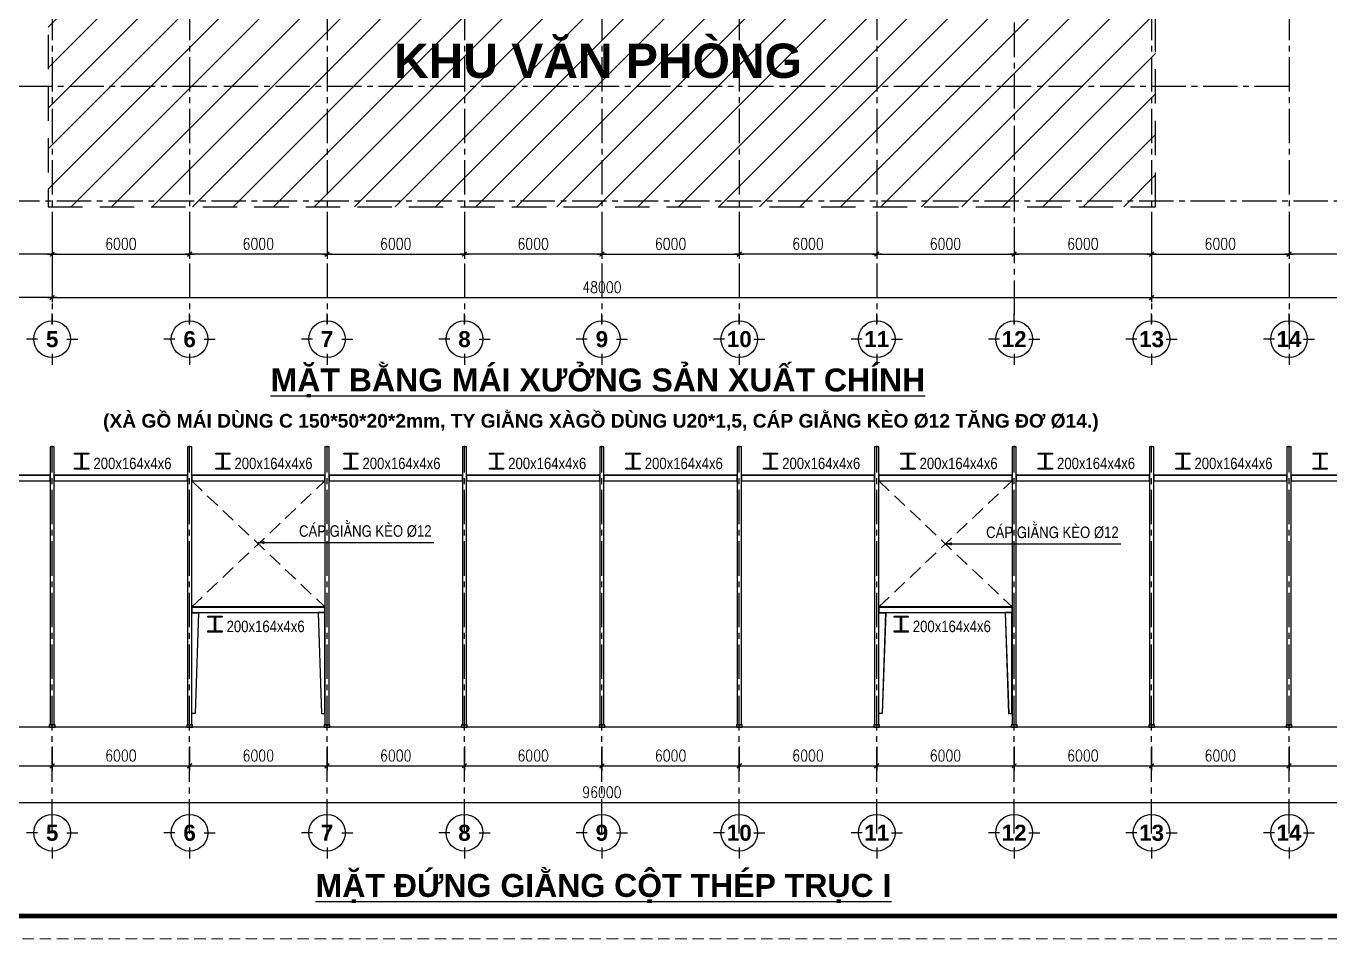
# Model space of a CAD drawing. Header units: millimetres. Extents: x 651127 to 1529722, y 768575 to 1021311.
# Drawn here: x 879724 to 936651, y 772141 to 811985 of the extents above; entities that cross this region are included whole.
import ezdxf
from ezdxf.enums import TextEntityAlignment as Align

# ---------------------------------------------------------------- set-up
doc = ezdxf.new("R2010")
doc.units = ezdxf.units.MM
doc.header["$LTSCALE"] = 1000
doc.header["$MEASUREMENT"] = 0
for name, pattern in [('CENTER2', [1.125, 0.75, -0.125, 0.125, -0.125]), ('HIDDEN', [0.375, 0.25, -0.125]), ('HIDDEN2', [0.1875, 0.125, -0.0625])]:
    doc.linetypes.add(name, pattern=pattern)
doc.layers.get('DEFPOINTS').update_dxf_attribs({"color": 8, "lineweight": 9})
for name, color, linetype in [('CHU VN', 7, 'Continuous'), ('DUONG BAO', 7, 'Continuous'), ('HATCH', 8, 'Continuous'), ('KEO THEP TL10', 51, 'Continuous'), ('KHUNG TEN', 7, 'Continuous'), ('KICH THUOC', 147, 'Continuous'), ('KY HIEU', 40, 'Continuous'), ('NET DUT', 143, 'HIDDEN2'), ('THEP DOC', 1, 'Continuous'), ('TRUC', 8, 'CENTER2')]:
    doc.layers.add(name, color=color, linetype=linetype)
doc.layers.add('K.THUOC', color=147, linetype='Continuous', lineweight=0)
doc.styles.add('CHU 250', font='VNI-Helve-Condense.TTF')
doc.styles.add('CHU 350-HB', font='VNI-Helve-Bold.TTF')
doc.styles.add('CHU 500', font='VNI-Helve-Bold.TTF')
doc.styles.add('CHU KT', font='romans.shx', dxfattribs={"width": 0.8})
doc.dimstyles.new('LEADER', dxfattribs={"dimscale": 100, "dimtxt": 2.5, "dimasz": 2, "dimexe": 1, "dimexo": 1.5, "dimgap": 1, "dimtad": 1, "dimdec": 0, "dimlfac": 0.5, "dimzin": 0, "dimdsep": 46, "dimtxsty": 'CHU KT', "dimblk": 'LEADER', "dimcen": 1.5, "dimdle": 1, "dimclrd": 256, "dimclre": 256, "dimclrt": 7, "dimadec": 0, "dimazin": 0, "dimtfac": 1, "dimtdec": 0, "dimtix": 1, "dimtmove": 2, "dimatfit": 3, "dimldrblk": 'LEADER', "dimfxl": 1, "dimtolj": 1, "dimtzin": 0, "dimarcsym": 0})
doc.dimstyles.new('TL100(x2)', dxfattribs={"dimscale": 200, "dimtxt": 2.5, "dimasz": 1, "dimexe": 1, "dimexo": 1.5, "dimgap": 1, "dimtad": 1, "dimdec": 0, "dimzin": 0, "dimdsep": 46, "dimtxsty": 'CHU KT', "dimblk": 'ARCHTICK', "dimcen": 1.5, "dimdle": 1, "dimclrd": 256, "dimclre": 256, "dimclrt": 7, "dimadec": 0, "dimazin": 0, "dimtfac": 1, "dimtdec": 0, "dimtix": 1, "dimtmove": 2, "dimatfit": 3, "dimfxl": 1, "dimtolj": 1, "dimtzin": 0, "dimarcsym": 0})

# ---------------------------------------------------------------- blocks, each defined once
blk = doc.blocks.new('TRUC')
for p, q in [((0, 320), (0, 560)), ((-320, 0), (-560, 0)), ((320, 0), (560, 0)), ((0, -320), (0, -560))]:
    blk.add_line(p, q)
blk.add_circle((0, 0), 400)
at = {"linetype": 'Continuous', "style": 'CHU 350-HB'}
blk.add_attdef('2', text='', height=350, dxfattribs=at).set_placement((0, 0), align=Align.MIDDLE_CENTER)
blk = doc.blocks.new('_ARCHTICK')
at = {"color": 0, "linetype": 'ByBlock', "const_width": 0.3}
blk.add_lwpolyline([(-0.5, -0.5), (0.5, 0.5)], dxfattribs=at)
blk = doc.blocks.new('*D208')
at = {"layer": 'DEFPOINTS', "color": 0}
for p in [(880864, 804099), (928864, 804099), (928864, 800138)]:
    blk.add_point(p, dxfattribs=at)
at = {"layer": 'K.THUOC', "lineweight": -2}
for p, q in [((880864, 803799), (880864, 799938)), ((928864, 803799), (928864, 799938)), ((880664, 800138), (929064, 800138))]:
    blk.add_line(p, q, dxfattribs=at)
at = {"layer": 'K.THUOC', "lineweight": -2, "xscale": 200, "yscale": 200, "zscale": 200, "rotation": 180}
blk.add_blockref('_ARCHTICK', (880864, 800138), dxfattribs=at)
at = {"layer": 'K.THUOC', "lineweight": -2, "xscale": 200, "yscale": 200, "zscale": 200}
blk.add_blockref('_ARCHTICK', (928864, 800138), dxfattribs=at)
at = {"layer": 'K.THUOC', "color": 7, "insert": (904864, 800588), "char_height": 500, "attachment_point": 5, "style": 'CHU KT'}
blk.add_mtext('\\A1;48000', dxfattribs=at)
blk = doc.blocks.new('*D209')
at = {"layer": 'DEFPOINTS', "color": 0}
for p in [(880864, 803463), (886864, 803519), (886864, 802031)]:
    blk.add_point(p, dxfattribs=at)
at = {"layer": 'K.THUOC', "lineweight": -2}
for p, q in [((880864, 803163), (880864, 801831)), ((886864, 803219), (886864, 801831)), ((880664, 802031), (887064, 802031))]:
    blk.add_line(p, q, dxfattribs=at)
at = {"layer": 'K.THUOC', "lineweight": -2, "xscale": 200, "yscale": 200, "zscale": 200, "rotation": 180}
blk.add_blockref('_ARCHTICK', (880864, 802031), dxfattribs=at)
at = {"layer": 'K.THUOC', "lineweight": -2, "xscale": 200, "yscale": 200, "zscale": 200}
blk.add_blockref('_ARCHTICK', (886864, 802031), dxfattribs=at)
at = {"layer": 'K.THUOC', "color": 7, "insert": (883864, 802481), "char_height": 500, "attachment_point": 5, "style": 'CHU KT'}
blk.add_mtext('\\A1;6000', dxfattribs=at)
blk = doc.blocks.new('*D210')
at = {"layer": 'DEFPOINTS', "color": 0}
for p in [(886864, 803519), (892864, 803463), (886864, 802031)]:
    blk.add_point(p, dxfattribs=at)
at = {"layer": 'K.THUOC', "lineweight": -2}
for p, q in [((886864, 803219), (886864, 801831)), ((892864, 803163), (892864, 801831)), ((893064, 802031), (886664, 802031))]:
    blk.add_line(p, q, dxfattribs=at)
at = {"layer": 'K.THUOC', "lineweight": -2, "xscale": 200, "yscale": 200, "zscale": 200, "rotation": 180}
blk.add_blockref('_ARCHTICK', (886864, 802031), dxfattribs=at)
at = {"layer": 'K.THUOC', "lineweight": -2, "xscale": 200, "yscale": 200, "zscale": 200}
blk.add_blockref('_ARCHTICK', (892864, 802031), dxfattribs=at)
at = {"layer": 'K.THUOC', "color": 7, "insert": (889864, 802481), "char_height": 500, "attachment_point": 5, "style": 'CHU KT'}
blk.add_mtext('\\A1;6000', dxfattribs=at)
blk = doc.blocks.new('*D211')
at = {"layer": 'DEFPOINTS', "color": 0}
for p in [(898864, 803519), (904864, 803463), (898864, 802031)]:
    blk.add_point(p, dxfattribs=at)
at = {"layer": 'K.THUOC', "lineweight": -2}
for p, q in [((898864, 803219), (898864, 801831)), ((904864, 803163), (904864, 801831)), ((905064, 802031), (898664, 802031))]:
    blk.add_line(p, q, dxfattribs=at)
at = {"layer": 'K.THUOC', "lineweight": -2, "xscale": 200, "yscale": 200, "zscale": 200, "rotation": 180}
blk.add_blockref('_ARCHTICK', (898864, 802031), dxfattribs=at)
at = {"layer": 'K.THUOC', "lineweight": -2, "xscale": 200, "yscale": 200, "zscale": 200}
blk.add_blockref('_ARCHTICK', (904864, 802031), dxfattribs=at)
at = {"layer": 'K.THUOC', "color": 7, "insert": (901864, 802481), "char_height": 500, "attachment_point": 5, "style": 'CHU KT'}
blk.add_mtext('\\A1;6000', dxfattribs=at)
blk = doc.blocks.new('*D212')
at = {"layer": 'DEFPOINTS', "color": 0}
for p in [(892864, 803463), (898864, 803519), (898864, 802031)]:
    blk.add_point(p, dxfattribs=at)
at = {"layer": 'K.THUOC', "lineweight": -2}
for p, q in [((892864, 803163), (892864, 801831)), ((898864, 803219), (898864, 801831)), ((892664, 802031), (899064, 802031))]:
    blk.add_line(p, q, dxfattribs=at)
at = {"layer": 'K.THUOC', "lineweight": -2, "xscale": 200, "yscale": 200, "zscale": 200, "rotation": 180}
blk.add_blockref('_ARCHTICK', (892864, 802031), dxfattribs=at)
at = {"layer": 'K.THUOC', "lineweight": -2, "xscale": 200, "yscale": 200, "zscale": 200}
blk.add_blockref('_ARCHTICK', (898864, 802031), dxfattribs=at)
at = {"layer": 'K.THUOC', "color": 7, "insert": (895864, 802481), "char_height": 500, "attachment_point": 5, "style": 'CHU KT'}
blk.add_mtext('\\A1;6000', dxfattribs=at)
blk = doc.blocks.new('*D213')
at = {"layer": 'DEFPOINTS', "color": 0}
for p in [(922864, 803519), (928864, 803463), (922864, 802031)]:
    blk.add_point(p, dxfattribs=at)
at = {"layer": 'K.THUOC', "lineweight": -2}
for p, q in [((922864, 803219), (922864, 801831)), ((928864, 803163), (928864, 801831)), ((929064, 802031), (922664, 802031))]:
    blk.add_line(p, q, dxfattribs=at)
at = {"layer": 'K.THUOC', "lineweight": -2, "xscale": 200, "yscale": 200, "zscale": 200, "rotation": 180}
blk.add_blockref('_ARCHTICK', (922864, 802031), dxfattribs=at)
at = {"layer": 'K.THUOC', "lineweight": -2, "xscale": 200, "yscale": 200, "zscale": 200}
blk.add_blockref('_ARCHTICK', (928864, 802031), dxfattribs=at)
at = {"layer": 'K.THUOC', "color": 7, "insert": (925864, 802481), "char_height": 500, "attachment_point": 5, "style": 'CHU KT'}
blk.add_mtext('\\A1;6000', dxfattribs=at)
blk = doc.blocks.new('*D214')
at = {"layer": 'DEFPOINTS', "color": 0}
for p in [(916864, 803463), (922864, 803519), (922864, 802031)]:
    blk.add_point(p, dxfattribs=at)
at = {"layer": 'K.THUOC', "lineweight": -2}
for p, q in [((916864, 803163), (916864, 801831)), ((922864, 803219), (922864, 801831)), ((916664, 802031), (923064, 802031))]:
    blk.add_line(p, q, dxfattribs=at)
at = {"layer": 'K.THUOC', "lineweight": -2, "xscale": 200, "yscale": 200, "zscale": 200, "rotation": 180}
blk.add_blockref('_ARCHTICK', (916864, 802031), dxfattribs=at)
at = {"layer": 'K.THUOC', "lineweight": -2, "xscale": 200, "yscale": 200, "zscale": 200}
blk.add_blockref('_ARCHTICK', (922864, 802031), dxfattribs=at)
at = {"layer": 'K.THUOC', "color": 7, "insert": (919864, 802481), "char_height": 500, "attachment_point": 5, "style": 'CHU KT'}
blk.add_mtext('\\A1;6000', dxfattribs=at)
blk = doc.blocks.new('*D215')
at = {"layer": 'DEFPOINTS', "color": 0}
for p in [(904864, 803463), (910864, 803519), (910864, 802031)]:
    blk.add_point(p, dxfattribs=at)
at = {"layer": 'K.THUOC', "lineweight": -2}
for p, q in [((904864, 803163), (904864, 801831)), ((910864, 803219), (910864, 801831)), ((904664, 802031), (911064, 802031))]:
    blk.add_line(p, q, dxfattribs=at)
at = {"layer": 'K.THUOC', "lineweight": -2, "xscale": 200, "yscale": 200, "zscale": 200, "rotation": 180}
blk.add_blockref('_ARCHTICK', (904864, 802031), dxfattribs=at)
at = {"layer": 'K.THUOC', "lineweight": -2, "xscale": 200, "yscale": 200, "zscale": 200}
blk.add_blockref('_ARCHTICK', (910864, 802031), dxfattribs=at)
at = {"layer": 'K.THUOC', "color": 7, "insert": (907864, 802481), "char_height": 500, "attachment_point": 5, "style": 'CHU KT'}
blk.add_mtext('\\A1;6000', dxfattribs=at)
blk = doc.blocks.new('*D216')
at = {"layer": 'DEFPOINTS', "color": 0}
for p in [(910864, 803519), (916864, 803463), (910864, 802031)]:
    blk.add_point(p, dxfattribs=at)
at = {"layer": 'K.THUOC', "lineweight": -2}
for p, q in [((910864, 803219), (910864, 801831)), ((916864, 803163), (916864, 801831)), ((917064, 802031), (910664, 802031))]:
    blk.add_line(p, q, dxfattribs=at)
at = {"layer": 'K.THUOC', "lineweight": -2, "xscale": 200, "yscale": 200, "zscale": 200, "rotation": 180}
blk.add_blockref('_ARCHTICK', (910864, 802031), dxfattribs=at)
at = {"layer": 'K.THUOC', "lineweight": -2, "xscale": 200, "yscale": 200, "zscale": 200}
blk.add_blockref('_ARCHTICK', (916864, 802031), dxfattribs=at)
at = {"layer": 'K.THUOC', "color": 7, "insert": (913864, 802481), "char_height": 500, "attachment_point": 5, "style": 'CHU KT'}
blk.add_mtext('\\A1;6000', dxfattribs=at)
blk = doc.blocks.new('*D221')
at = {"layer": 'DEFPOINTS', "color": 0}
for p in [(874864, 803519), (880864, 803463), (874864, 802031)]:
    blk.add_point(p, dxfattribs=at)
at = {"layer": 'K.THUOC', "lineweight": -2}
for p, q in [((874864, 803219), (874864, 801831)), ((880864, 803163), (880864, 801831)), ((881064, 802031), (874664, 802031))]:
    blk.add_line(p, q, dxfattribs=at)
at = {"layer": 'K.THUOC', "lineweight": -2, "xscale": 200, "yscale": 200, "zscale": 200, "rotation": 180}
blk.add_blockref('_ARCHTICK', (874864, 802031), dxfattribs=at)
at = {"layer": 'K.THUOC', "lineweight": -2, "xscale": 200, "yscale": 200, "zscale": 200}
blk.add_blockref('_ARCHTICK', (880864, 802031), dxfattribs=at)
at = {"layer": 'K.THUOC', "color": 7, "insert": (877864, 802481), "char_height": 500, "attachment_point": 5, "style": 'CHU KT'}
blk.add_mtext('\\A1;6000', dxfattribs=at)
blk = doc.blocks.new('*D225')
at = {"layer": 'DEFPOINTS', "color": 0}
for p in [(856864, 804099), (880864, 804099), (856864, 800138)]:
    blk.add_point(p, dxfattribs=at)
at = {"layer": 'K.THUOC', "lineweight": -2}
for p, q in [((856864, 803799), (856864, 799938)), ((880864, 803799), (880864, 799938)), ((881064, 800138), (856664, 800138))]:
    blk.add_line(p, q, dxfattribs=at)
at = {"layer": 'K.THUOC', "lineweight": -2, "xscale": 200, "yscale": 200, "zscale": 200, "rotation": 180}
blk.add_blockref('_ARCHTICK', (856864, 800138), dxfattribs=at)
at = {"layer": 'K.THUOC', "lineweight": -2, "xscale": 200, "yscale": 200, "zscale": 200}
blk.add_blockref('_ARCHTICK', (880864, 800138), dxfattribs=at)
at = {"layer": 'K.THUOC', "color": 7, "insert": (868864, 800588), "char_height": 500, "attachment_point": 5, "style": 'CHU KT'}
blk.add_mtext('\\A1;24000', dxfattribs=at)
blk = doc.blocks.new('*D226')
at = {"layer": 'DEFPOINTS', "color": 0}
for p in [(928864, 803463), (934864, 803519), (934864, 802031)]:
    blk.add_point(p, dxfattribs=at)
at = {"layer": 'K.THUOC', "lineweight": -2}
for p, q in [((928864, 803163), (928864, 801831)), ((934864, 803219), (934864, 801831)), ((928664, 802031), (935064, 802031))]:
    blk.add_line(p, q, dxfattribs=at)
at = {"layer": 'K.THUOC', "lineweight": -2, "xscale": 200, "yscale": 200, "zscale": 200, "rotation": 180}
blk.add_blockref('_ARCHTICK', (928864, 802031), dxfattribs=at)
at = {"layer": 'K.THUOC', "lineweight": -2, "xscale": 200, "yscale": 200, "zscale": 200}
blk.add_blockref('_ARCHTICK', (934864, 802031), dxfattribs=at)
at = {"layer": 'K.THUOC', "color": 7, "insert": (931864, 802481), "char_height": 500, "attachment_point": 5, "style": 'CHU KT'}
blk.add_mtext('\\A1;6000', dxfattribs=at)
blk = doc.blocks.new('*D227')
at = {"layer": 'DEFPOINTS', "color": 0}
for p in [(934864, 803519), (940864, 803463), (934864, 802031)]:
    blk.add_point(p, dxfattribs=at)
at = {"layer": 'K.THUOC', "lineweight": -2}
for p, q in [((934864, 803219), (934864, 801831)), ((940864, 803163), (940864, 801831)), ((941064, 802031), (934664, 802031))]:
    blk.add_line(p, q, dxfattribs=at)
at = {"layer": 'K.THUOC', "lineweight": -2, "xscale": 200, "yscale": 200, "zscale": 200, "rotation": 180}
blk.add_blockref('_ARCHTICK', (934864, 802031), dxfattribs=at)
at = {"layer": 'K.THUOC', "lineweight": -2, "xscale": 200, "yscale": 200, "zscale": 200}
blk.add_blockref('_ARCHTICK', (940864, 802031), dxfattribs=at)
at = {"layer": 'K.THUOC', "color": 7, "insert": (937864, 802481), "char_height": 500, "attachment_point": 5, "style": 'CHU KT'}
blk.add_mtext('\\A1;6000', dxfattribs=at)
blk = doc.blocks.new('*D230')
at = {"layer": 'DEFPOINTS', "color": 0}
for p in [(928864, 804099), (952864, 804099), (952864, 800138)]:
    blk.add_point(p, dxfattribs=at)
at = {"layer": 'K.THUOC', "lineweight": -2}
for p, q in [((928864, 803799), (928864, 799938)), ((952864, 803799), (952864, 799938)), ((928664, 800138), (953064, 800138))]:
    blk.add_line(p, q, dxfattribs=at)
at = {"layer": 'K.THUOC', "lineweight": -2, "xscale": 200, "yscale": 200, "zscale": 200, "rotation": 180}
blk.add_blockref('_ARCHTICK', (928864, 800138), dxfattribs=at)
at = {"layer": 'K.THUOC', "lineweight": -2, "xscale": 200, "yscale": 200, "zscale": 200}
blk.add_blockref('_ARCHTICK', (952864, 800138), dxfattribs=at)
at = {"layer": 'K.THUOC', "color": 7, "insert": (940864, 800588), "char_height": 500, "attachment_point": 5, "style": 'CHU KT'}
blk.add_mtext('\\A1;24000', dxfattribs=at)
blk = doc.blocks.new('*D845')
at = {"layer": 'DEFPOINTS', "color": 0}
for p in [(874864, 780846), (880864, 780846), (880864, 779695)]:
    blk.add_point(p, dxfattribs=at)
at = {"layer": 'KICH THUOC', "lineweight": -2}
for p, q in [((874864, 780546), (874864, 779495)), ((880864, 780546), (880864, 779495)), ((874664, 779695), (881064, 779695))]:
    blk.add_line(p, q, dxfattribs=at)
at = {"layer": 'KICH THUOC', "lineweight": -2, "xscale": 200, "yscale": 200, "zscale": 200, "rotation": 180}
blk.add_blockref('_ARCHTICK', (874864, 779695), dxfattribs=at)
at = {"layer": 'KICH THUOC', "lineweight": -2, "xscale": 200, "yscale": 200, "zscale": 200}
blk.add_blockref('_ARCHTICK', (880864, 779695), dxfattribs=at)
at = {"layer": 'KICH THUOC', "color": 7, "insert": (877864, 780145), "char_height": 500, "attachment_point": 5, "style": 'CHU KT'}
blk.add_mtext('\\A1;6000', dxfattribs=at)
blk = doc.blocks.new('*D846')
at = {"layer": 'DEFPOINTS', "color": 0}
for p in [(880864, 780846), (886864, 780846), (886864, 779695)]:
    blk.add_point(p, dxfattribs=at)
at = {"layer": 'KICH THUOC', "lineweight": -2}
for p, q in [((880864, 780546), (880864, 779495)), ((886864, 780546), (886864, 779495)), ((880664, 779695), (887064, 779695))]:
    blk.add_line(p, q, dxfattribs=at)
at = {"layer": 'KICH THUOC', "lineweight": -2, "xscale": 200, "yscale": 200, "zscale": 200, "rotation": 180}
blk.add_blockref('_ARCHTICK', (880864, 779695), dxfattribs=at)
at = {"layer": 'KICH THUOC', "lineweight": -2, "xscale": 200, "yscale": 200, "zscale": 200}
blk.add_blockref('_ARCHTICK', (886864, 779695), dxfattribs=at)
at = {"layer": 'KICH THUOC', "color": 7, "insert": (883864, 780145), "char_height": 500, "attachment_point": 5, "style": 'CHU KT'}
blk.add_mtext('\\A1;6000', dxfattribs=at)
blk = doc.blocks.new('*D847')
at = {"layer": 'DEFPOINTS', "color": 0}
for p in [(886864, 780846), (892864, 780846), (892864, 779695)]:
    blk.add_point(p, dxfattribs=at)
at = {"layer": 'KICH THUOC', "lineweight": -2}
for p, q in [((886864, 780546), (886864, 779495)), ((892864, 780546), (892864, 779495)), ((886664, 779695), (893064, 779695))]:
    blk.add_line(p, q, dxfattribs=at)
at = {"layer": 'KICH THUOC', "lineweight": -2, "xscale": 200, "yscale": 200, "zscale": 200, "rotation": 180}
blk.add_blockref('_ARCHTICK', (886864, 779695), dxfattribs=at)
at = {"layer": 'KICH THUOC', "lineweight": -2, "xscale": 200, "yscale": 200, "zscale": 200}
blk.add_blockref('_ARCHTICK', (892864, 779695), dxfattribs=at)
at = {"layer": 'KICH THUOC', "color": 7, "insert": (889864, 780145), "char_height": 500, "attachment_point": 5, "style": 'CHU KT'}
blk.add_mtext('\\A1;6000', dxfattribs=at)
blk = doc.blocks.new('*D848')
at = {"layer": 'DEFPOINTS', "color": 0}
for p in [(892864, 780846), (898864, 780846), (898864, 779695)]:
    blk.add_point(p, dxfattribs=at)
at = {"layer": 'KICH THUOC', "lineweight": -2}
for p, q in [((892864, 780546), (892864, 779495)), ((898864, 780546), (898864, 779495)), ((892664, 779695), (899064, 779695))]:
    blk.add_line(p, q, dxfattribs=at)
at = {"layer": 'KICH THUOC', "lineweight": -2, "xscale": 200, "yscale": 200, "zscale": 200, "rotation": 180}
blk.add_blockref('_ARCHTICK', (892864, 779695), dxfattribs=at)
at = {"layer": 'KICH THUOC', "lineweight": -2, "xscale": 200, "yscale": 200, "zscale": 200}
blk.add_blockref('_ARCHTICK', (898864, 779695), dxfattribs=at)
at = {"layer": 'KICH THUOC', "color": 7, "insert": (895864, 780145), "char_height": 500, "attachment_point": 5, "style": 'CHU KT'}
blk.add_mtext('\\A1;6000', dxfattribs=at)
blk = doc.blocks.new('*D849')
at = {"layer": 'DEFPOINTS', "color": 0}
for p in [(898864, 780846), (904864, 780846), (904864, 779695)]:
    blk.add_point(p, dxfattribs=at)
at = {"layer": 'KICH THUOC', "lineweight": -2}
for p, q in [((898864, 780546), (898864, 779495)), ((904864, 780546), (904864, 779495)), ((898664, 779695), (905064, 779695))]:
    blk.add_line(p, q, dxfattribs=at)
at = {"layer": 'KICH THUOC', "lineweight": -2, "xscale": 200, "yscale": 200, "zscale": 200, "rotation": 180}
blk.add_blockref('_ARCHTICK', (898864, 779695), dxfattribs=at)
at = {"layer": 'KICH THUOC', "lineweight": -2, "xscale": 200, "yscale": 200, "zscale": 200}
blk.add_blockref('_ARCHTICK', (904864, 779695), dxfattribs=at)
at = {"layer": 'KICH THUOC', "color": 7, "insert": (901864, 780145), "char_height": 500, "attachment_point": 5, "style": 'CHU KT'}
blk.add_mtext('\\A1;6000', dxfattribs=at)
blk = doc.blocks.new('*D850')
at = {"layer": 'DEFPOINTS', "color": 0}
for p in [(904864, 780846), (910864, 780846), (910864, 779695)]:
    blk.add_point(p, dxfattribs=at)
at = {"layer": 'KICH THUOC', "lineweight": -2}
for p, q in [((904864, 780546), (904864, 779495)), ((910864, 780546), (910864, 779495)), ((904664, 779695), (911064, 779695))]:
    blk.add_line(p, q, dxfattribs=at)
at = {"layer": 'KICH THUOC', "lineweight": -2, "xscale": 200, "yscale": 200, "zscale": 200, "rotation": 180}
blk.add_blockref('_ARCHTICK', (904864, 779695), dxfattribs=at)
at = {"layer": 'KICH THUOC', "lineweight": -2, "xscale": 200, "yscale": 200, "zscale": 200}
blk.add_blockref('_ARCHTICK', (910864, 779695), dxfattribs=at)
at = {"layer": 'KICH THUOC', "color": 7, "insert": (907864, 780145), "char_height": 500, "attachment_point": 5, "style": 'CHU KT'}
blk.add_mtext('\\A1;6000', dxfattribs=at)
blk = doc.blocks.new('*D852')
at = {"layer": 'DEFPOINTS', "color": 0}
for p in [(952864, 780546), (856864, 780443), (952864, 778095)]:
    blk.add_point(p, dxfattribs=at)
at = {"layer": 'KICH THUOC', "lineweight": -2}
for p, q in [((856864, 780143), (856864, 777895)), ((952864, 780246), (952864, 777895)), ((856664, 778095), (953064, 778095))]:
    blk.add_line(p, q, dxfattribs=at)
at = {"layer": 'KICH THUOC', "lineweight": -2, "xscale": 200, "yscale": 200, "zscale": 200, "rotation": 180}
blk.add_blockref('_ARCHTICK', (856864, 778095), dxfattribs=at)
at = {"layer": 'KICH THUOC', "lineweight": -2, "xscale": 200, "yscale": 200, "zscale": 200}
blk.add_blockref('_ARCHTICK', (952864, 778095), dxfattribs=at)
at = {"layer": 'KICH THUOC', "color": 7, "insert": (904864, 778545), "char_height": 500, "attachment_point": 5, "style": 'CHU KT'}
blk.add_mtext('\\A1;96000', dxfattribs=at)
blk = doc.blocks.new('LEADER')
at = {"linetype": 'CENTER2'}
blk.add_hatch(color=256, dxfattribs=at).paths.add_polyline_path([(-1.3, 0.22), (-1, 0), (-1.3, -0.22), (0, 0)])
blk.add_line((0, 0), (-1, 0), dxfattribs=at)
blk.add_lwpolyline([(-1.3, 0.22), (0, 0), (-1.3, -0.22), (-1, 0), (-1.3, 0.22)], dxfattribs=at)
blk = doc.blocks.new('*D857')
at = {"layer": 'DEFPOINTS', "color": 0}
for p in [(910864, 780846), (916864, 780846), (916864, 779695)]:
    blk.add_point(p, dxfattribs=at)
at = {"layer": 'KICH THUOC', "lineweight": -2}
for p, q in [((910864, 780546), (910864, 779495)), ((916864, 780546), (916864, 779495)), ((910664, 779695), (917064, 779695))]:
    blk.add_line(p, q, dxfattribs=at)
at = {"layer": 'KICH THUOC', "lineweight": -2, "xscale": 200, "yscale": 200, "zscale": 200, "rotation": 180}
blk.add_blockref('_ARCHTICK', (910864, 779695), dxfattribs=at)
at = {"layer": 'KICH THUOC', "lineweight": -2, "xscale": 200, "yscale": 200, "zscale": 200}
blk.add_blockref('_ARCHTICK', (916864, 779695), dxfattribs=at)
at = {"layer": 'KICH THUOC', "color": 7, "insert": (913864, 780145), "char_height": 500, "attachment_point": 5, "style": 'CHU KT'}
blk.add_mtext('\\A1;6000', dxfattribs=at)
blk = doc.blocks.new('*D858')
at = {"layer": 'DEFPOINTS', "color": 0}
for p in [(916864, 780846), (922864, 780846), (922864, 779695)]:
    blk.add_point(p, dxfattribs=at)
at = {"layer": 'KICH THUOC', "lineweight": -2}
for p, q in [((916864, 780546), (916864, 779495)), ((922864, 780546), (922864, 779495)), ((916664, 779695), (923064, 779695))]:
    blk.add_line(p, q, dxfattribs=at)
at = {"layer": 'KICH THUOC', "lineweight": -2, "xscale": 200, "yscale": 200, "zscale": 200, "rotation": 180}
blk.add_blockref('_ARCHTICK', (916864, 779695), dxfattribs=at)
at = {"layer": 'KICH THUOC', "lineweight": -2, "xscale": 200, "yscale": 200, "zscale": 200}
blk.add_blockref('_ARCHTICK', (922864, 779695), dxfattribs=at)
at = {"layer": 'KICH THUOC', "color": 7, "insert": (919864, 780145), "char_height": 500, "attachment_point": 5, "style": 'CHU KT'}
blk.add_mtext('\\A1;6000', dxfattribs=at)
blk = doc.blocks.new('*D859')
at = {"layer": 'DEFPOINTS', "color": 0}
for p in [(922864, 780846), (928864, 780846), (928864, 779695)]:
    blk.add_point(p, dxfattribs=at)
at = {"layer": 'KICH THUOC', "lineweight": -2}
for p, q in [((922864, 780546), (922864, 779495)), ((928864, 780546), (928864, 779495)), ((922664, 779695), (929064, 779695))]:
    blk.add_line(p, q, dxfattribs=at)
at = {"layer": 'KICH THUOC', "lineweight": -2, "xscale": 200, "yscale": 200, "zscale": 200, "rotation": 180}
blk.add_blockref('_ARCHTICK', (922864, 779695), dxfattribs=at)
at = {"layer": 'KICH THUOC', "lineweight": -2, "xscale": 200, "yscale": 200, "zscale": 200}
blk.add_blockref('_ARCHTICK', (928864, 779695), dxfattribs=at)
at = {"layer": 'KICH THUOC', "color": 7, "insert": (925864, 780145), "char_height": 500, "attachment_point": 5, "style": 'CHU KT'}
blk.add_mtext('\\A1;6000', dxfattribs=at)
blk = doc.blocks.new('*D860')
at = {"layer": 'DEFPOINTS', "color": 0}
for p in [(928864, 780846), (934864, 780846), (934864, 779695)]:
    blk.add_point(p, dxfattribs=at)
at = {"layer": 'KICH THUOC', "lineweight": -2}
for p, q in [((928864, 780546), (928864, 779495)), ((934864, 780546), (934864, 779495)), ((928664, 779695), (935064, 779695))]:
    blk.add_line(p, q, dxfattribs=at)
at = {"layer": 'KICH THUOC', "lineweight": -2, "xscale": 200, "yscale": 200, "zscale": 200, "rotation": 180}
blk.add_blockref('_ARCHTICK', (928864, 779695), dxfattribs=at)
at = {"layer": 'KICH THUOC', "lineweight": -2, "xscale": 200, "yscale": 200, "zscale": 200}
blk.add_blockref('_ARCHTICK', (934864, 779695), dxfattribs=at)
at = {"layer": 'KICH THUOC', "color": 7, "insert": (931864, 780145), "char_height": 500, "attachment_point": 5, "style": 'CHU KT'}
blk.add_mtext('\\A1;6000', dxfattribs=at)
blk = doc.blocks.new('*D861')
at = {"layer": 'DEFPOINTS', "color": 0}
for p in [(934864, 780846), (940864, 780846), (940864, 779695)]:
    blk.add_point(p, dxfattribs=at)
at = {"layer": 'KICH THUOC', "lineweight": -2}
for p, q in [((934864, 780546), (934864, 779495)), ((940864, 780546), (940864, 779495)), ((934664, 779695), (941064, 779695))]:
    blk.add_line(p, q, dxfattribs=at)
at = {"layer": 'KICH THUOC', "lineweight": -2, "xscale": 200, "yscale": 200, "zscale": 200, "rotation": 180}
blk.add_blockref('_ARCHTICK', (934864, 779695), dxfattribs=at)
at = {"layer": 'KICH THUOC', "lineweight": -2, "xscale": 200, "yscale": 200, "zscale": 200}
blk.add_blockref('_ARCHTICK', (940864, 779695), dxfattribs=at)
at = {"layer": 'KICH THUOC', "color": 7, "insert": (937864, 780145), "char_height": 500, "attachment_point": 5, "style": 'CHU KT'}
blk.add_mtext('\\A1;6000', dxfattribs=at)

msp = doc.modelspace()

# ---------------------------------------------------------------- hatches: boundary and pattern name
at = {"layer": 'HATCH'}
h = msp.add_hatch(dxfattribs=at)
h.set_pattern_fill('ANSI31', color=256, scale=10000, style=0)
h.set_pattern_definition([(45, (175193.3, 10982.5), (-883.8835, 883.8835), [])])
h.paths.add_polyline_path([(880688.9, 804099.1), (929038.9, 804099.1), (929038.9, 818349.1), (880688.9, 818349.1)])
at = {"layer": 'KY HIEU'}
for points in [[(882135.2, 793295.7), (881845.2, 793295.7), (881845.2, 793345.7), (882465.2, 793345.7), (882465.2, 793295.7), (882175.2, 793295.7), (882175.2, 792695.7), (882465.2, 792695.7), (882465.2, 792645.7), (881845.2, 792645.7), (881845.2, 792695.7), (882135.2, 792695.7)], [(888292.2, 793295.7), (888002.2, 793295.7), (888002.2, 793345.7), (888622.2, 793345.7), (888622.2, 793295.7), (888332.2, 793295.7), (888332.2, 792695.7), (888622.2, 792695.7), (888622.2, 792645.7), (888002.2, 792645.7), (888002.2, 792695.7), (888292.2, 792695.7)], [(893881.1, 793295.7), (893591.1, 793295.7), (893591.1, 793345.7), (894211.1, 793345.7), (894211.1, 793295.7), (893921.1, 793295.7), (893921.1, 792695.7), (894211.1, 792695.7), (894211.1, 792645.7), (893591.1, 792645.7), (893591.1, 792695.7), (893881.1, 792695.7)], [(900244.4, 793295.7), (899954.4, 793295.7), (899954.4, 793345.7), (900574.4, 793345.7), (900574.4, 793295.7), (900284.4, 793295.7), (900284.4, 792695.7), (900574.4, 792695.7), (900574.4, 792645.7), (899954.4, 792645.7), (899954.4, 792695.7), (900244.4, 792695.7)], [(906206.3, 793295.7), (905916.3, 793295.7), (905916.3, 793345.7), (906536.3, 793345.7), (906536.3, 793295.7), (906246.3, 793295.7), (906246.3, 792695.7), (906536.3, 792695.7), (906536.3, 792645.7), (905916.3, 792645.7), (905916.3, 792695.7), (906206.3, 792695.7)], [(912206.3, 793295.7), (911916.3, 793295.7), (911916.3, 793345.7), (912536.3, 793345.7), (912536.3, 793295.7), (912246.3, 793295.7), (912246.3, 792695.7), (912536.3, 792695.7), (912536.3, 792645.7), (911916.3, 792645.7), (911916.3, 792695.7), (912206.3, 792695.7)], [(918206.3, 793295.7), (917916.3, 793295.7), (917916.3, 793345.7), (918536.3, 793345.7), (918536.3, 793295.7), (918246.3, 793295.7), (918246.3, 792695.7), (918536.3, 792695.7), (918536.3, 792645.7), (917916.3, 792645.7), (917916.3, 792695.7), (918206.3, 792695.7)], [(924206.3, 793295.7), (923916.3, 793295.7), (923916.3, 793345.7), (924536.3, 793345.7), (924536.3, 793295.7), (924246.3, 793295.7), (924246.3, 792695.7), (924536.3, 792695.7), (924536.3, 792645.7), (923916.3, 792645.7), (923916.3, 792695.7), (924206.3, 792695.7)], [(930206.3, 793295.7), (929916.3, 793295.7), (929916.3, 793345.7), (930536.3, 793345.7), (930536.3, 793295.7), (930246.3, 793295.7), (930246.3, 792695.7), (930536.3, 792695.7), (930536.3, 792645.7), (929916.3, 792645.7), (929916.3, 792695.7), (930206.3, 792695.7)], [(936206.3, 793295.7), (935916.3, 793295.7), (935916.3, 793345.7), (936536.3, 793345.7), (936536.3, 793295.7), (936246.3, 793295.7), (936246.3, 792695.7), (936536.3, 792695.7), (936536.3, 792645.7), (935916.3, 792645.7), (935916.3, 792695.7), (936206.3, 792695.7)], [(887949, 786183.2), (887659, 786183.2), (887659, 786233.2), (888279, 786233.2), (888279, 786183.2), (887989, 786183.2), (887989, 785583.2), (888279, 785583.2), (888279, 785533.2), (887659, 785533.2), (887659, 785583.2), (887949, 785583.2)], [(917908.9, 786183.2), (917618.9, 786183.2), (917618.9, 786233.2), (918238.9, 786233.2), (918238.9, 786183.2), (917948.9, 786183.2), (917948.9, 785583.2), (918238.9, 785583.2), (918238.9, 785533.2), (917618.9, 785533.2), (917618.9, 785583.2), (917908.9, 785583.2)]]:
    msp.add_hatch(color=256, dxfattribs=at).paths.add_polyline_path(points)

# ---------------------------------------------------------------- linework, layer by layer
at = {"layer": 'DEFPOINTS', "linetype": 'HIDDEN', "ltscale": 2}
msp.add_lwpolyline([(826319.8, 772140.9), (994519.8, 772140.9), (994519.8, 890940.9), (826319.8, 890940.9)], close=True, dxfattribs=at)
at = {"layer": 'DUONG BAO'}
for points in [[(880738.9, 781382.1), (880988.9, 781382.1), (880988.9, 781482.1), (880738.9, 781482.1)], [(886738.9, 781382.1), (886988.9, 781382.1), (886988.9, 781482.1), (886738.9, 781482.1)], [(892738.9, 781382.1), (892988.9, 781382.1), (892988.9, 781482.1), (892738.9, 781482.1)], [(898738.9, 781382.1), (898988.9, 781382.1), (898988.9, 781482.1), (898738.9, 781482.1)], [(904738.9, 781382.1), (904988.9, 781382.1), (904988.9, 781482.1), (904738.9, 781482.1)], [(910738.9, 781382.1), (910988.9, 781382.1), (910988.9, 781482.1), (910738.9, 781482.1)], [(916738.9, 781382.1), (916988.9, 781382.1), (916988.9, 781482.1), (916738.9, 781482.1)], [(922738.9, 781382.1), (922988.9, 781382.1), (922988.9, 781482.1), (922738.9, 781482.1)], [(928738.9, 781382.1), (928988.9, 781382.1), (928988.9, 781482.1), (928738.9, 781482.1)], [(934738.9, 781382.1), (934988.9, 781382.1), (934988.9, 781482.1), (934738.9, 781482.1)]]:
    msp.add_lwpolyline(points, close=True, dxfattribs=at)
at = {"layer": 'KEO THEP TL10'}
for p, q in [((874956.4, 792376.1), (880771.4, 792376.1)), ((874956.4, 792138.1), (880771.4, 792138.1)), ((880956.4, 792376.1), (886771.4, 792376.1)), ((880956.4, 792138.1), (886771.4, 792138.1)), ((886956.4, 792376.1), (892771.4, 792376.1)), ((886956.4, 792138.1), (892771.4, 792138.1)), ((892956.4, 792376.1), (898771.4, 792376.1)), ((892956.4, 792138.1), (898771.4, 792138.1)), ((898956.4, 792376.1), (904771.4, 792376.1)), ((898956.4, 792138.1), (904771.4, 792138.1)), ((904956.4, 792376.1), (910771.4, 792376.1)), ((904956.4, 792138.1), (910771.4, 792138.1)), ((910956.4, 792376.1), (916771.4, 792376.1)), ((910956.4, 792138.1), (916771.4, 792138.1)), ((916956.4, 792376.1), (922771.4, 792376.1)), ((916956.4, 792138.1), (922771.4, 792138.1)), ((922956.4, 792376.1), (928771.4, 792376.1)), ((922956.4, 792138.1), (928771.4, 792138.1)), ((928956.4, 792376.1), (934771.4, 792376.1)), ((928956.4, 792138.1), (934771.4, 792138.1)), ((934956.4, 792376.1), (940771.4, 792376.1)), ((934956.4, 792138.1), (940771.4, 792138.1)), ((886956.4, 786626.1), (892771.4, 786626.1)), ((886956.4, 786388.1), (892771.4, 786388.1)), ((916956.4, 786626.1), (922771.4, 786626.1)), ((916956.4, 786388.1), (922771.4, 786388.1))]:
    msp.add_line(p, q, dxfattribs=at)
for points in [[(880771.4, 781482.1), (880956.4, 781482.1), (880956.4, 793616.1), (880771.4, 793616.1)], [(886771.4, 781482.1), (886956.4, 781482.1), (886956.4, 793616.1), (886771.4, 793616.1)], [(892771.4, 781482.1), (892956.4, 781482.1), (892956.4, 793616.1), (892771.4, 793616.1)], [(898771.4, 781482.1), (898956.4, 781482.1), (898956.4, 793616.1), (898771.4, 793616.1)], [(904771.4, 781482.1), (904956.4, 781482.1), (904956.4, 793616.1), (904771.4, 793616.1)], [(910771.4, 781482.1), (910956.4, 781482.1), (910956.4, 793616.1), (910771.4, 793616.1)], [(916771.4, 781482.1), (916956.4, 781482.1), (916956.4, 793616.1), (916771.4, 793616.1)], [(922771.4, 781482.1), (922956.4, 781482.1), (922956.4, 793616.1), (922771.4, 793616.1)], [(928771.4, 781482.1), (928956.4, 781482.1), (928956.4, 793616.1), (928771.4, 793616.1)], [(934771.4, 781482.1), (934956.4, 781482.1), (934956.4, 793616.1), (934771.4, 793616.1)], [(874956.4, 792132.1), (880771.4, 792132.1), (880771.4, 792382.1), (874956.4, 792382.1)], [(880956.4, 792132.1), (886771.4, 792132.1), (886771.4, 792382.1), (880956.4, 792382.1)], [(886956.4, 792132.1), (892771.4, 792132.1), (892771.4, 792382.1), (886956.4, 792382.1)], [(892956.4, 792132.1), (898771.4, 792132.1), (898771.4, 792382.1), (892956.4, 792382.1)], [(898956.4, 792132.1), (904771.4, 792132.1), (904771.4, 792382.1), (898956.4, 792382.1)], [(904956.4, 792132.1), (910771.4, 792132.1), (910771.4, 792382.1), (904956.4, 792382.1)], [(910956.4, 792132.1), (916771.4, 792132.1), (916771.4, 792382.1), (910956.4, 792382.1)], [(916956.4, 792132.1), (922771.4, 792132.1), (922771.4, 792382.1), (916956.4, 792382.1)], [(922956.4, 792132.1), (928771.4, 792132.1), (928771.4, 792382.1), (922956.4, 792382.1)], [(928956.4, 792132.1), (934771.4, 792132.1), (934771.4, 792382.1), (928956.4, 792382.1)], [(934956.4, 792132.1), (940771.4, 792132.1), (940771.4, 792382.1), (934956.4, 792382.1)], [(886956.4, 786382.1), (892771.4, 786382.1), (892771.4, 786632.1), (886956.4, 786632.1)], [(886962.4, 781982.1), (886962.4, 786376.1), (887250.2, 786376.1), (887100.6, 781982.1)], [(892765.4, 781982.1), (892765.4, 786376.1), (892477.6, 786376.1), (892627.2, 781982.1)], [(916956.4, 786382.1), (922771.4, 786382.1), (922771.4, 786632.1), (916956.4, 786632.1)], [(916962.4, 781982.1), (916962.4, 786376.1), (917250.2, 786376.1), (917100.6, 781982.1)], [(922765.4, 781982.1), (922765.4, 786376.1), (922477.6, 786376.1), (922627.2, 781982.1)]]:
    msp.add_lwpolyline(points, close=True, dxfattribs=at)
for points in [[(886956.4, 781982.1), (886956.4, 786382.1), (887256.4, 786382.1), (887106.4, 781982.1), (886956.4, 781982.1)], [(892771.4, 781982.1), (892771.4, 786382.1), (892471.4, 786382.1), (892621.4, 781982.1), (892771.4, 781982.1)], [(916956.4, 781982.1), (916956.4, 786382.1), (917256.4, 786382.1), (917106.4, 781982.1), (916956.4, 781982.1)], [(922771.4, 781982.1), (922771.4, 786382.1), (922471.4, 786382.1), (922621.4, 781982.1), (922771.4, 781982.1)]]:
    msp.add_lwpolyline(points, dxfattribs=at)
at = {"layer": 'KHUNG TEN', "const_width": 200}
msp.add_lwpolyline([(830319.8, 773140.9), (993519.8, 773140.9), (993519.8, 889940.9), (830319.8, 889940.9)], close=True, dxfattribs=at)
at = {"layer": 'KY HIEU'}
for points in [[(882135.2, 793295.7), (881845.2, 793295.7), (881845.2, 793345.7), (882465.2, 793345.7), (882465.2, 793295.7), (882175.2, 793295.7), (882175.2, 792695.7), (882465.2, 792695.7), (882465.2, 792645.7), (881845.2, 792645.7), (881845.2, 792695.7), (882135.2, 792695.7)], [(888292.2, 793295.7), (888002.2, 793295.7), (888002.2, 793345.7), (888622.2, 793345.7), (888622.2, 793295.7), (888332.2, 793295.7), (888332.2, 792695.7), (888622.2, 792695.7), (888622.2, 792645.7), (888002.2, 792645.7), (888002.2, 792695.7), (888292.2, 792695.7)], [(893881.1, 793295.7), (893591.1, 793295.7), (893591.1, 793345.7), (894211.1, 793345.7), (894211.1, 793295.7), (893921.1, 793295.7), (893921.1, 792695.7), (894211.1, 792695.7), (894211.1, 792645.7), (893591.1, 792645.7), (893591.1, 792695.7), (893881.1, 792695.7)], [(900244.4, 793295.7), (899954.4, 793295.7), (899954.4, 793345.7), (900574.4, 793345.7), (900574.4, 793295.7), (900284.4, 793295.7), (900284.4, 792695.7), (900574.4, 792695.7), (900574.4, 792645.7), (899954.4, 792645.7), (899954.4, 792695.7), (900244.4, 792695.7)], [(906206.3, 793295.7), (905916.3, 793295.7), (905916.3, 793345.7), (906536.3, 793345.7), (906536.3, 793295.7), (906246.3, 793295.7), (906246.3, 792695.7), (906536.3, 792695.7), (906536.3, 792645.7), (905916.3, 792645.7), (905916.3, 792695.7), (906206.3, 792695.7)], [(912206.3, 793295.7), (911916.3, 793295.7), (911916.3, 793345.7), (912536.3, 793345.7), (912536.3, 793295.7), (912246.3, 793295.7), (912246.3, 792695.7), (912536.3, 792695.7), (912536.3, 792645.7), (911916.3, 792645.7), (911916.3, 792695.7), (912206.3, 792695.7)], [(918206.3, 793295.7), (917916.3, 793295.7), (917916.3, 793345.7), (918536.3, 793345.7), (918536.3, 793295.7), (918246.3, 793295.7), (918246.3, 792695.7), (918536.3, 792695.7), (918536.3, 792645.7), (917916.3, 792645.7), (917916.3, 792695.7), (918206.3, 792695.7)], [(924206.3, 793295.7), (923916.3, 793295.7), (923916.3, 793345.7), (924536.3, 793345.7), (924536.3, 793295.7), (924246.3, 793295.7), (924246.3, 792695.7), (924536.3, 792695.7), (924536.3, 792645.7), (923916.3, 792645.7), (923916.3, 792695.7), (924206.3, 792695.7)], [(930206.3, 793295.7), (929916.3, 793295.7), (929916.3, 793345.7), (930536.3, 793345.7), (930536.3, 793295.7), (930246.3, 793295.7), (930246.3, 792695.7), (930536.3, 792695.7), (930536.3, 792645.7), (929916.3, 792645.7), (929916.3, 792695.7), (930206.3, 792695.7)], [(936206.3, 793295.7), (935916.3, 793295.7), (935916.3, 793345.7), (936536.3, 793345.7), (936536.3, 793295.7), (936246.3, 793295.7), (936246.3, 792695.7), (936536.3, 792695.7), (936536.3, 792645.7), (935916.3, 792645.7), (935916.3, 792695.7), (936206.3, 792695.7)], [(887949, 786183.2), (887659, 786183.2), (887659, 786233.2), (888279, 786233.2), (888279, 786183.2), (887989, 786183.2), (887989, 785583.2), (888279, 785583.2), (888279, 785533.2), (887659, 785533.2), (887659, 785583.2), (887949, 785583.2)], [(917908.9, 786183.2), (917618.9, 786183.2), (917618.9, 786233.2), (918238.9, 786233.2), (918238.9, 786183.2), (917948.9, 786183.2), (917948.9, 785583.2), (918238.9, 785583.2), (918238.9, 785533.2), (917618.9, 785533.2), (917618.9, 785583.2), (917908.9, 785583.2)]]:
    msp.add_lwpolyline(points, close=True, dxfattribs=at)
at = {"layer": 'NET DUT', "color": 1, "ltscale": 5}
for p, q in [((886956.4, 792132.1), (892771.4, 786632.1)), ((886956.4, 786632.1), (892771.4, 792132.1)), ((916956.4, 792132.1), (922771.4, 786632.1)), ((916956.4, 786632.1), (922771.4, 792132.1))]:
    msp.add_line(p, q, dxfattribs=at)
at = {"layer": 'NET DUT', "ltscale": 12}
msp.add_lwpolyline([(880688.9, 804099.1), (929038.9, 804099.1), (929038.9, 818349.1), (880688.9, 818349.1)], close=True, dxfattribs=at)
at = {"layer": 'THEP DOC'}
msp.add_line((958608.9, 781382.1), (851911.5, 781382.1), dxfattribs=at)
at = {"layer": 'TRUC', "ltscale": 2}
for p, q in [((880863.9, 889377.1), (880863.9, 799007.8)), ((886863.9, 889377.1), (886863.9, 799007.8)), ((892863.9, 889377.1), (892863.9, 799007.8)), ((898863.9, 889377.1), (898863.9, 799007.8)), ((904863.9, 889377.1), (904863.9, 799007.8)), ((910863.9, 889377.1), (910863.9, 799007.8)), ((916863.9, 889377.1), (916863.9, 799007.8)), ((928863.9, 889377.1), (928863.9, 799007.8)), ((934863.9, 889377.1), (934863.9, 797404.6)), ((922863.9, 888635.2), (922863.9, 799007.8)), ((934863.9, 809349.1), (847502.6, 809349.1)), ((956816.1, 804349.1), (847502.6, 804349.1)), ((880863.9, 776745.2), (880863.9, 793670)), ((886863.9, 776745.2), (886863.9, 793670)), ((892863.9, 776745.2), (892863.9, 793670)), ((898863.9, 776745.2), (898863.9, 793670)), ((904863.9, 776745.2), (904863.9, 793670)), ((910863.9, 776745.2), (910863.9, 793670)), ((916863.9, 776745.2), (916863.9, 793670)), ((922863.9, 776745.2), (922863.9, 793670)), ((928863.9, 776745.2), (928863.9, 793670)), ((934863.9, 776745.2), (934863.9, 793670))]:
    msp.add_line(p, q, dxfattribs=at)

# ---------------------------------------------------------------- block references
at = {"layer": 'KY HIEU', "linetype": 'CENTER2', "xscale": 2, "yscale": 2, "zscale": 2}
for p, values in [((880863.9, 798320.3), {'2': '5'}), ((886863.9, 798320.3), {'2': '6'}), ((892863.9, 798320.3), {'2': '7'}), ((898863.9, 798320.3), {'2': '8'}), ((904863.9, 798320.3), {'2': '9'}), ((910863.9, 798320.3), {'2': '10'}), ((916863.9, 798320.3), {'2': '11'}), ((922863.9, 798320.3), {'2': '12'}), ((928863.9, 798320.3), {'2': '13'}), ((934863.9, 798320.3), {'2': '14'}), ((880863.9, 776774.9), {'2': '5'}), ((886863.9, 776774.9), {'2': '6'}), ((892863.9, 776774.9), {'2': '7'}), ((898863.9, 776774.9), {'2': '8'}), ((904863.9, 776774.9), {'2': '9'}), ((910863.9, 776774.9), {'2': '10'}), ((916863.9, 776774.9), {'2': '11'}), ((922863.9, 776774.9), {'2': '12'}), ((928863.9, 776774.9), {'2': '13'}), ((934863.9, 776774.9), {'2': '14'})]:
    msp.add_blockref('TRUC', p, dxfattribs=at).add_auto_attribs(values)

# ---------------------------------------------------------------- texts
at = {"layer": 'CHU VN'}
for s, height, style, p in [('KHU VAÊN PHOØNG', 1500, 'CHU 350-HB', (904691.7, 810676.4)), ('%%UMAËT BAÈNG MAÙI XÖÔÛNG SAÛN XUAÁT CHÍNH', 1000, 'CHU 500', (904691.7, 796560.8)), ('(XAØ GOÀ MAÙI DUØNG C 150*50*20*2mm, TY GIAÈNG XAØGOÀ DUØNG U20*1,5, CAÙP GIAÈNG KEØO Þ12 TAÊNG ÑÔ Þ14.)', 600, 'CHU 350-HB', (904818.7, 794757.2))]:
    msp.add_text(s, height=height, dxfattribs=dict(at, style=style)).set_placement(p, align=Align.MIDDLE)
at = {"layer": 'CHU VN', "style": 'CHU 250'}
for p in [(882665.2, 792645.7), (888822.2, 792645.7), (894411.1, 792645.7), (900774.4, 792645.7), (906736.3, 792645.7), (912736.3, 792645.7), (918736.3, 792645.7), (924736.3, 792645.7), (930736.3, 792645.7), (888479, 785533.2), (918438.9, 785533.2)]:
    msp.add_text('200x164x4x6', height=500, dxfattribs=at).set_placement(p)
at = {"layer": 'CHU VN'}
for s, height, style, p in [('CAÙP GIAÈNG KEØO Þ12', 500, 'CHU 250', (891640.8, 789545.5)), ('CAÙP GIAÈNG KEØO Þ12', 500, 'CHU 250', (921640.8, 789488.8)), ('%%UMAËT ÑÖÙNG GIAÈNG COÄT THEÙP TRUÏC I', 1000, 'CHU 500', (892366.8, 773674.2))]:
    msp.add_text(s, height=height, dxfattribs=dict(at, style=style)).set_placement(p, align=Align.BOTTOM_LEFT)

# ---------------------------------------------------------------- dimensions: what is measured, and where the dimension line sits
at = {"layer": 'K.THUOC'}
for base, p1, p2, picture, middle in [((856863.9, 800138.4), (880863.9, 804099.1), (856863.9, 804099.1), '*D225', (868863.9, 800588.4)), ((874863.9, 802030.6), (880863.9, 803463), (874863.9, 803519.2), '*D221', (877863.9, 802480.6)), ((886863.9, 802030.6), (892863.9, 803463), (886863.9, 803519.2), '*D210', (889863.9, 802480.6)), ((898863.9, 802030.6), (904863.9, 803463), (898863.9, 803519.2), '*D211', (901863.9, 802480.6)), ((910863.9, 802030.6), (916863.9, 803463), (910863.9, 803519.2), '*D216', (913863.9, 802480.6)), ((922863.9, 802030.6), (928863.9, 803463), (922863.9, 803519.2), '*D213', (925863.9, 802480.6)), ((934863.9, 802030.6), (940863.9, 803463), (934863.9, 803519.2), '*D227', (937863.9, 802480.6))]:
    dim = msp.add_linear_dim(base=base, p1=p1, p2=p2, angle=180, dimstyle='TL100(x2)', dxfattribs=at)
    dim.commit()
    dim.dimension.update_dxf_attribs({"geometry": picture, "text_midpoint": middle})
for base, p1, p2, picture, middle in [((928863.9, 800138.4), (880863.9, 804099.1), (928863.9, 804099.1), '*D208', (904863.9, 800588.4)), ((952863.9, 800138.4), (928863.9, 804099.1), (952863.9, 804099.1), '*D230', (940863.9, 800588.4)), ((886863.9, 802030.6), (880863.9, 803463), (886863.9, 803519.2), '*D209', (883863.9, 802480.6)), ((898863.9, 802030.6), (892863.9, 803463), (898863.9, 803519.2), '*D212', (895863.9, 802480.6)), ((910863.9, 802030.6), (904863.9, 803463), (910863.9, 803519.2), '*D215', (907863.9, 802480.6)), ((922863.9, 802030.6), (916863.9, 803463), (922863.9, 803519.2), '*D214', (919863.9, 802480.6)), ((934863.9, 802030.6), (928863.9, 803463), (934863.9, 803519.2), '*D226', (931863.9, 802480.6))]:
    dim = msp.add_linear_dim(base=base, p1=p1, p2=p2, dimstyle='TL100(x2)', dxfattribs=at)
    dim.commit()
    dim.dimension.update_dxf_attribs({"geometry": picture, "text_midpoint": middle})
at = {"layer": 'KICH THUOC'}
for base, p1, p2, picture, middle in [((952863.9, 778094.9), (856863.9, 780443), (952863.9, 780546.2), '*D852', (904863.9, 778544.9)), ((880863.9, 779694.9), (874863.9, 780846.2), (880863.9, 780846.2), '*D845', (877863.9, 780144.9)), ((886863.9, 779694.9), (880863.9, 780846.2), (886863.9, 780846.2), '*D846', (883863.9, 780144.9)), ((892863.9, 779694.9), (886863.9, 780846.2), (892863.9, 780846.2), '*D847', (889863.9, 780144.9)), ((898863.9, 779694.9), (892863.9, 780846.2), (898863.9, 780846.2), '*D848', (895863.9, 780144.9)), ((904863.9, 779694.9), (898863.9, 780846.2), (904863.9, 780846.2), '*D849', (901863.9, 780144.9)), ((910863.9, 779694.9), (904863.9, 780846.2), (910863.9, 780846.2), '*D850', (907863.9, 780144.9)), ((916863.9, 779694.9), (910863.9, 780846.2), (916863.9, 780846.2), '*D857', (913863.9, 780144.9)), ((922863.9, 779694.9), (916863.9, 780846.2), (922863.9, 780846.2), '*D858', (919863.9, 780144.9)), ((928863.9, 779694.9), (922863.9, 780846.2), (928863.9, 780846.2), '*D859', (925863.9, 780144.9)), ((934863.9, 779694.9), (928863.9, 780846.2), (934863.9, 780846.2), '*D860', (931863.9, 780144.9)), ((940863.9, 779694.9), (934863.9, 780846.2), (940863.9, 780846.2), '*D861', (937863.9, 780144.9))]:
    dim = msp.add_linear_dim(base=base, p1=p1, p2=p2, dimstyle='TL100(x2)', dxfattribs=at)
    dim.commit()
    dim.dimension.update_dxf_attribs({"geometry": picture, "text_midpoint": middle})

# ---------------------------------------------------------------- leaders
for points in [[(889863.9, 789440.5), (897523.3, 789439.6)], [(919863.9, 789383.8), (927523.3, 789382.9)]]:
    msp.add_leader(points, dimstyle='LEADER', dxfattribs=at)

doc.saveas('drawing.dxf')
